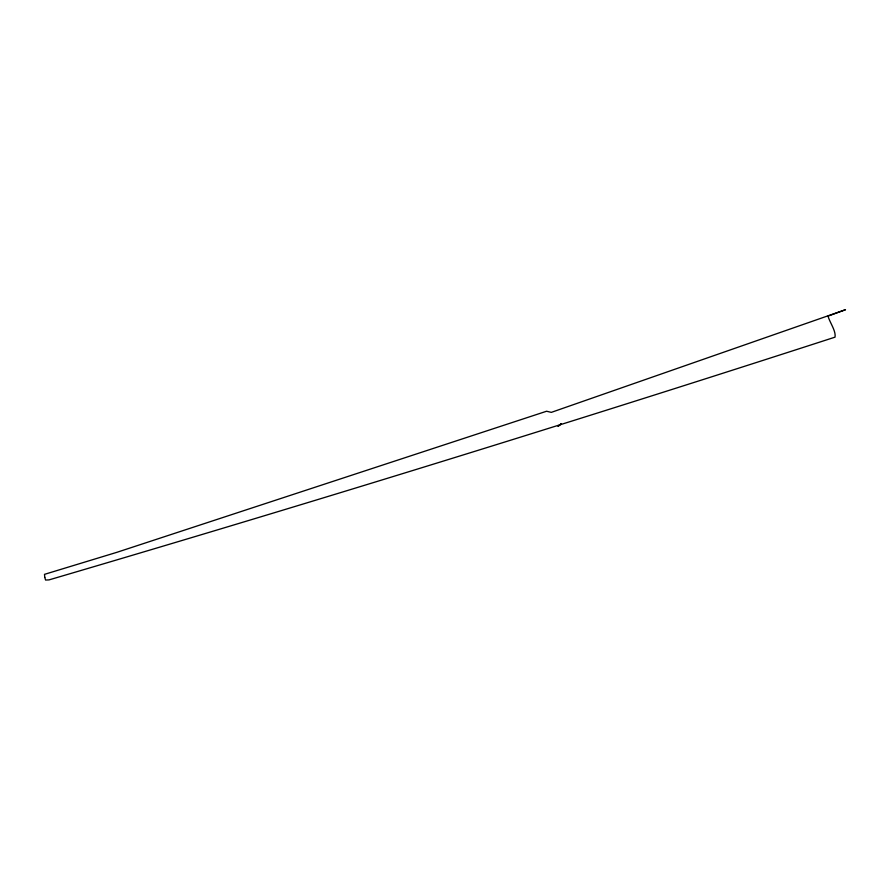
<?xml version="1.0" encoding="UTF-8"?>
<svg xmlns="http://www.w3.org/2000/svg" width="890" height="890" viewBox="0 0 890 890"><rect width="100%" height="100%" fill="white"/><g stroke="black" fill="none" stroke-linecap="round" stroke-linejoin="round"><path stroke-width="1.33" d="M44.767 577.31L45.568 580.035L48.983 579.902C312.09 502.628 574.15 421.649 835.031 337.154C836.088 330.757 829.769 322.636 828.034 316.128L845.5 309.709L551.311 412.37L546.594 411.236L116.835 552.334L44.5 574.35L44.767 577.31M561.368 423.607L558.186 426.243L561.368 423.607"/></g></svg>
